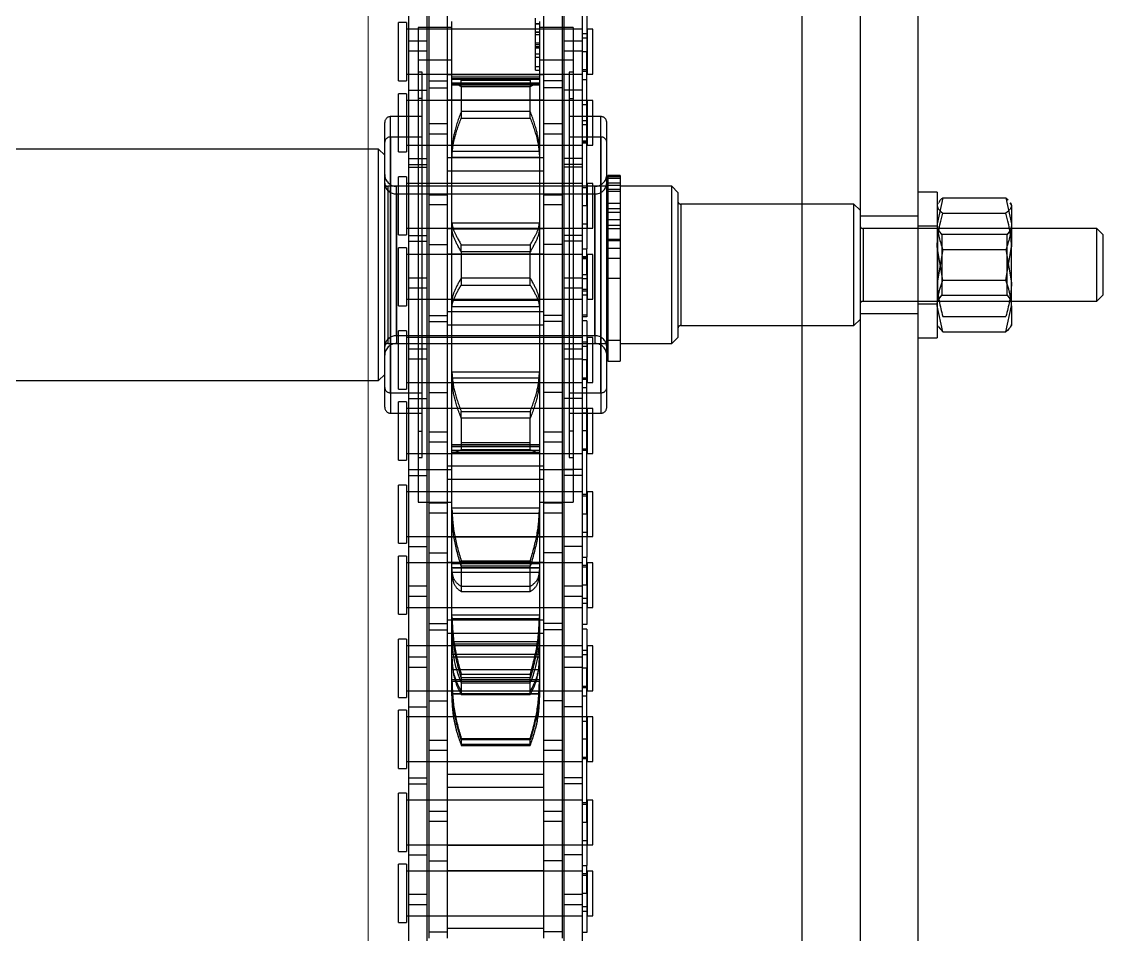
# Model space of a CAD drawing. Header units: metres. Extents: x 0 to 63075, y 0 to 44550.
# Drawn here: x 14173.1 to 14263.8, y 28544.3 to 28619.5 of the extents above; entities that cross this region are included whole.
import ezdxf

# ---------------------------------------------------------------- set-up
doc = ezdxf.new("R2010")
doc.units = ezdxf.units.M
doc.header["$LTSCALE"] = 75
for name, pattern in [('CENTER2', [28.575, 19.05, -3.175, 3.175, -3.175]), ('CENTERX2', [101.6, 63.5, -12.7, 12.7, -12.7]), ('HIDDEN2', [4.7625, 3.175, -1.5875])]:
    doc.linetypes.add(name, pattern=pattern)
for name, color, linetype in [('SC1', 7, 'CENTER2'), ('SDM', 7, 'Continuous'), ('SL1', 8, 'Continuous'), ('SL4', 4, 'Continuous'), ('ST1', 7, 'HIDDEN2')]:
    doc.layers.add(name, color=color, linetype=linetype)

# ---------------------------------------------------------------- blocks, each defined once
blk = doc.blocks.new('A$Ca548c4ee')
at = {"layer": 'SL1'}
for radius, start, end in [(1821.5, 111.633291, 68.366709), (1758, 110.233541, 69.766459), (1758, 110.234334, 69.765666), (1750, 110.330114, 69.669886)]:
    blk.add_arc((5942.121, 7584.469), radius, start, end, dxfattribs=at)
blk = doc.blocks.new('A$Ca53c419a')
at = {"layer": 'SL4'}
for p, q in [((3669.713, 215.76), (4459.475, 215.76)), ((4619.715, 206.235), (3669.713, 206.235)), ((4163.713, 206.235), (4163.713, 204.635)), ((4175.713, 204.635), (4175.713, 206.235)), ((4175.713, 204.635), (4163.713, 204.635)), ((4164.202, 204.188), (4166.325, 204.635)), ((4164.598, 204.543), (4164.202, 204.188)), ((4164.202, 204.188), (4164.202, 198.982)), ((4164.713, 204.635), (4164.588, 204.563)), ((4168.448, 204.188), (4171.203, 204.635)), ((4168.448, 204.188), (4168.448, 198.982)), ((4173.959, 204.188), (4173.959, 198.982)), ((4174.837, 204.563), (4174.713, 204.635)), ((4175.223, 204.188), (4175.223, 198.982)), ((4164.202, 198.982), (4166.325, 198.535)), ((4164.588, 198.607), (4164.713, 198.535)), ((4168.448, 198.982), (4171.203, 198.535)), ((4174.832, 198.666), (4174.591, 198.535)), ((4174.713, 198.535), (4174.837, 198.607)), ((4175.223, 198.982), (4175.064, 198.792)), ((4166.325, 198.535), (4164.717, 198.535)), ((4166.325, 198.535), (4171.203, 198.535)), ((4166.713, 198.535), (4166.713, 191.5)), ((4174.591, 198.535), (4171.203, 198.535)), ((4172.713, 191.5), (4172.713, 198.535)), ((4174.591, 198.535), (4174.713, 198.535)), ((4166.713, 191.5), (4167.213, 191)), ((4166.713, 191.5), (4172.3, 191.5)), ((4172.213, 191), (4172.713, 191.5)), ((4172.3, 191.5), (4172.713, 191.5)), ((4171.868, 191), (4167.213, 191)), ((4172.213, 191), (4171.868, 191))]:
    blk.add_line(p, q, dxfattribs=at)
for points, knots in [([(4166.325, 204.635), (4166.375, 204.635), (4167.092, 204.628), (4167.795, 204.4), (4168.448, 204.188)], [0, 0, 0, 0, 0.070201, 1, 1, 1, 1]), ([(4171.203, 204.635), (4171.269, 204.635), (4172.199, 204.628), (4173.111, 204.4), (4173.959, 204.188)], [0, 0, 0, 0, 0.070201, 1, 1, 1, 1]), ([(4174.591, 204.635), (4174.534, 204.628), (4174.32, 204.604), (4174.111, 204.364), (4173.959, 204.188)], [0, 0, 0, 0, 0.268634, 1, 1, 1, 1]), ([(4175.223, 204.188), (4175.17, 204.258), (4175.042, 204.428), (4174.909, 204.476), (4174.832, 204.504)], [0, 0, 0, 0, 0.413936, 1, 1, 1, 1]), ([(4164.834, 198.535), (4164.776, 198.542), (4164.562, 198.566), (4164.354, 198.806), (4164.202, 198.982)], [0, 0, 0, 0, 0.268634, 1, 1, 1, 1]), ([(4166.325, 198.535), (4166.375, 198.535), (4167.092, 198.542), (4167.795, 198.77), (4168.448, 198.982)], [0, 0, 0, 0, 0.070201, 1, 1, 1, 1]), ([(4171.203, 198.535), (4171.269, 198.535), (4172.199, 198.542), (4173.111, 198.77), (4173.959, 198.982)], [0, 0, 0, 0, 0.0702006, 1, 1, 1, 1]), ([(4174.591, 198.535), (4174.534, 198.542), (4174.32, 198.566), (4174.111, 198.806), (4173.959, 198.982)], [0, 0, 0, 0, 0.268634, 1, 1, 1, 1])]:
    blk.add_open_spline(points, degree=3, knots=knots, dxfattribs=at)
at = {"layer": 'ST1'}
for p, q in [((4160.188, 281.235), (4160.188, 250.645)), ((4179.238, 250.645), (4179.238, 281.235)), ((4160.188, 250.645), (4177.927, 250.645)), ((4160.188, 250.645), (4160.688, 250.145)), ((4177.927, 250.645), (4179.238, 250.645)), ((4178.738, 250.145), (4179.238, 250.645)), ((4180.247, 249.656), (4157.498, 249.656)), ((4157.498, 249.656), (4157.498, 247.056)), ((4157.986, 250.145), (4179.825, 250.145)), ((4159.178, 249.656), (4159.178, 247.056)), ((4159.178, 249.656), (4181.927, 249.656)), ((4163.238, 249.895), (4163.238, 231.855)), ((4176.18, 249.895), (4163.245, 249.895)), ((4176.188, 231.855), (4176.188, 249.895)), ((4179.825, 250.145), (4181.439, 250.145)), ((4180.247, 247.056), (4180.247, 249.656)), ((4181.928, 247.056), (4181.928, 249.656)), ((4115.528, 249), (4120.325, 249)), ((4115.528, 249), (4115.528, 248.342)), ((4120.325, 248.342), (4120.325, 249)), ((4121.376, 249), (4126.173, 249)), ((4121.376, 249), (4121.376, 248.342)), ((4126.173, 248.342), (4126.173, 249)), ((4128.228, 249), (4133.025, 249)), ((4128.228, 249), (4128.228, 248.342)), ((4133.025, 248.342), (4133.025, 249)), ((4134.076, 249), (4138.873, 249)), ((4134.076, 249), (4134.076, 248.342)), ((4138.873, 248.342), (4138.873, 249)), ((4140.928, 249), (4145.725, 249)), ((4140.928, 249), (4140.928, 248.342)), ((4145.725, 248.342), (4145.725, 249)), ((4146.776, 249), (4151.573, 249)), ((4146.776, 249), (4146.776, 248.342)), ((4151.573, 248.342), (4151.573, 249)), ((4153.628, 249), (4158.425, 249)), ((4153.628, 249), (4153.628, 248.342)), ((4158.425, 248.342), (4158.425, 249)), ((4159.476, 249), (4164.273, 249)), ((4159.476, 249), (4159.476, 248.342)), ((4163.238, 249.168), (4163.238, 232.832)), ((4175.561, 249.168), (4163.243, 249.168)), ((4163.864, 232.832), (4163.864, 249.168)), ((4163.864, 249.168), (4176.182, 249.168)), ((4164.273, 248.342), (4164.273, 249)), ((4166.328, 249), (4171.125, 249)), ((4166.328, 249), (4166.328, 248.342)), ((4171.125, 248.342), (4171.125, 249)), ((4172.176, 249), (4176.973, 249)), ((4172.176, 249), (4172.176, 248.342)), ((4175.561, 249.168), (4175.561, 232.832)), ((4176.188, 232.832), (4176.188, 249.168)), ((4176.973, 248.342), (4176.973, 249)), ((4179.013, 249), (4183.81, 249)), ((4179.013, 249), (4179.013, 248.342)), ((4183.81, 248.342), (4183.81, 249)), ((4184.876, 249), (4189.673, 249)), ((4184.876, 249), (4184.876, 248.342)), ((4189.673, 248.342), (4189.673, 249)), ((4107.9, 248.157), (4116.995, 248.157)), ((4120.325, 248.342), (4115.528, 248.342)), ((4116.082, 248.342), (4116.082, 233.843)), ((4116.082, 248.157), (4116.082, 246.637)), ((4116.995, 248.157), (4117.855, 248.157)), ((4116.995, 246.637), (4116.995, 248.157)), ((4117.855, 248.157), (4126.95, 248.157)), ((4117.855, 248.157), (4117.855, 246.637)), ((4119.772, 233.843), (4119.772, 248.342)), ((4119.772, 246.637), (4119.772, 248.157)), ((4121.102, 248.157), (4121.102, 246.637)), ((4126.173, 248.342), (4121.376, 248.342)), ((4121.93, 248.342), (4121.93, 233.843)), ((4121.93, 248.157), (4121.93, 246.637)), ((4125.62, 233.843), (4125.62, 248.342)), ((4125.62, 246.637), (4125.62, 248.157)), ((4126.95, 248.157), (4126.95, 246.637)), ((4126.95, 248.157), (4133.3, 248.157)), ((4127.452, 248.157), (4127.452, 246.637)), ((4133.025, 248.342), (4128.228, 248.342)), ((4128.782, 248.342), (4128.782, 233.843)), ((4128.782, 248.157), (4128.782, 246.637)), ((4132.472, 233.843), (4132.472, 248.342)), ((4132.472, 246.637), (4132.472, 248.157)), ((4133.3, 248.157), (4133.3, 246.637)), ((4133.3, 248.157), (4142.395, 248.157)), ((4138.873, 248.342), (4134.076, 248.342)), ((4134.63, 248.342), (4134.63, 233.843)), ((4134.63, 248.157), (4134.63, 246.637)), ((4136.547, 246.637), (4136.547, 248.157)), ((4137.407, 248.157), (4137.407, 246.637)), ((4138.32, 233.843), (4138.32, 248.342)), ((4138.32, 246.637), (4138.32, 248.157)), ((4145.725, 248.342), (4140.928, 248.342)), ((4141.482, 248.342), (4141.482, 233.843)), ((4141.482, 248.157), (4141.482, 246.637)), ((4142.395, 248.157), (4143.255, 248.157)), ((4142.395, 246.637), (4142.395, 248.157)), ((4143.255, 248.157), (4152.35, 248.157)), ((4143.255, 248.157), (4143.255, 246.637)), ((4145.172, 233.843), (4145.172, 248.342)), ((4145.172, 246.637), (4145.172, 248.157)), ((4146.502, 248.157), (4146.502, 246.637)), ((4151.573, 248.342), (4146.776, 248.342)), ((4147.33, 248.342), (4147.33, 233.843)), ((4147.33, 248.157), (4147.33, 246.637)), ((4151.02, 233.843), (4151.02, 248.342)), ((4151.02, 246.637), (4151.02, 248.157)), ((4152.35, 248.157), (4152.35, 246.637)), ((4152.35, 248.157), (4158.7, 248.157)), ((4152.852, 248.157), (4152.852, 246.637)), ((4158.425, 248.342), (4153.628, 248.342)), ((4154.182, 248.342), (4154.182, 233.843)), ((4154.182, 248.157), (4154.182, 246.637)), ((4157.872, 233.843), (4157.872, 248.342)), ((4157.872, 246.637), (4157.872, 248.157)), ((4158.7, 248.157), (4158.7, 246.637)), ((4158.7, 248.157), (4167.795, 248.157)), ((4164.273, 248.342), (4159.476, 248.342)), ((4160.03, 248.342), (4160.03, 233.843)), ((4160.03, 248.157), (4160.03, 246.637)), ((4161.947, 246.637), (4161.947, 248.157)), ((4162.807, 248.157), (4162.807, 246.637)), ((4163.72, 233.843), (4163.72, 248.342)), ((4163.72, 246.637), (4163.72, 248.157)), ((4166.331, 248.342), (4166.328, 248.342)), ((4171.125, 248.342), (4166.331, 248.342)), ((4166.882, 248.342), (4166.882, 233.843)), ((4166.882, 248.157), (4166.882, 246.637)), ((4167.795, 248.157), (4168.655, 248.157)), ((4167.795, 246.637), (4167.795, 248.157)), ((4168.655, 248.157), (4177.75, 248.157)), ((4168.655, 248.157), (4168.655, 246.637)), ((4170.572, 233.843), (4170.572, 248.342)), ((4170.572, 246.637), (4170.572, 248.157)), ((4171.653, 248.157), (4171.653, 246.637)), ((4172.143, 248.157), (4172.143, 246.637)), ((4176.973, 248.342), (4172.176, 248.342)), ((4172.73, 248.342), (4172.73, 233.843)), ((4172.73, 248.157), (4172.73, 246.637)), ((4176.42, 233.843), (4176.42, 248.342)), ((4176.42, 246.637), (4176.42, 248.157)), ((4177.75, 248.157), (4177.75, 246.637)), ((4177.75, 248.157), (4184.1, 248.157)), ((4177.995, 248.157), (4177.995, 246.637)), ((4178.485, 248.157), (4178.485, 246.637)), ((4179.016, 248.342), (4179.013, 248.342)), ((4183.81, 248.342), (4179.016, 248.342)), ((4179.566, 248.342), (4179.566, 233.843)), ((4179.566, 248.157), (4179.566, 246.637)), ((4183.256, 233.843), (4183.256, 248.342)), ((4183.256, 246.637), (4183.256, 248.157)), ((4184.1, 248.157), (4184.1, 246.637)), ((4184.1, 248.157), (4193.195, 248.157)), ((4189.673, 248.342), (4184.876, 248.342)), ((4185.43, 248.342), (4185.43, 233.843)), ((4185.43, 248.157), (4185.43, 246.637)), ((4187.331, 246.637), (4187.331, 248.157)), ((4188.17, 248.157), (4188.17, 246.637)), ((4189.12, 233.843), (4189.12, 248.342)), ((4189.12, 246.637), (4189.12, 248.157)), ((4107.9, 246.637), (4116.995, 246.637)), ((4116.995, 246.637), (4117.855, 246.637)), ((4117.855, 246.637), (4126.95, 246.637)), ((4126.95, 246.637), (4133.3, 246.637)), ((4133.3, 246.637), (4142.395, 246.637)), ((4142.395, 246.637), (4143.255, 246.637)), ((4143.255, 246.637), (4152.35, 246.637)), ((4186.567, 247.375), (4150.169, 247.375)), ((4150.169, 247.375), (4150.169, 244.605)), ((4152.35, 246.637), (4158.7, 246.637)), ((4152.858, 247.375), (4152.858, 244.605)), ((4153.833, 247.375), (4153.833, 247.056)), ((4153.833, 247.056), (4183.407, 247.056)), ((4156.018, 247.375), (4156.018, 247.056)), ((4158.7, 246.637), (4167.795, 246.637)), ((4167.795, 246.637), (4168.655, 246.637)), ((4168.655, 246.637), (4177.75, 246.637)), ((4177.75, 246.637), (4184.1, 246.637)), ((4183.407, 247.056), (4183.407, 247.375)), ((4183.407, 247.056), (4185.592, 247.056)), ((4184.1, 246.637), (4193.195, 246.637)), ((4185.592, 247.056), (4185.592, 247.375)), ((4186.567, 244.605), (4186.567, 247.375)), ((4189.257, 247.375), (4186.567, 247.375)), ((4189.257, 244.605), (4189.257, 247.375)), ((4114.25, 246.485), (4120.6, 246.485)), ((4114.752, 246.485), (4114.752, 244.965)), ((4116.082, 246.485), (4116.082, 244.965)), ((4119.772, 244.965), (4119.772, 246.485)), ((4120.6, 246.485), (4120.6, 244.965)), ((4120.6, 246.485), (4129.695, 246.485)), ((4121.93, 246.485), (4121.93, 244.965)), ((4123.847, 244.965), (4123.847, 246.485)), ((4124.707, 246.485), (4124.707, 244.965)), ((4125.62, 244.965), (4125.62, 246.485)), ((4128.782, 246.485), (4128.782, 244.965)), ((4129.695, 246.485), (4130.555, 246.485)), ((4129.695, 244.965), (4129.695, 246.485)), ((4130.555, 246.485), (4139.65, 246.485)), ((4130.555, 246.485), (4130.555, 244.965)), ((4132.472, 244.965), (4132.472, 246.485)), ((4133.802, 246.485), (4133.802, 244.965)), ((4134.63, 246.485), (4134.63, 244.965)), ((4138.32, 244.965), (4138.32, 246.485)), ((4139.65, 246.485), (4139.65, 244.965)), ((4139.65, 246.485), (4146, 246.485)), ((4140.152, 246.485), (4140.152, 244.965)), ((4141.482, 246.485), (4141.482, 244.965)), ((4145.172, 244.965), (4145.172, 246.485)), ((4146, 246.485), (4146, 244.965)), ((4146, 246.485), (4155.095, 246.485)), ((4147.33, 246.485), (4147.33, 244.965)), ((4149.247, 244.965), (4149.247, 246.485)), ((4150.107, 246.485), (4150.107, 244.965)), ((4151.02, 244.965), (4151.02, 246.485)), ((4154.182, 246.485), (4154.182, 244.965)), ((4155.095, 246.485), (4155.955, 246.485)), ((4155.095, 244.965), (4155.095, 246.485)), ((4155.955, 246.485), (4165.05, 246.485)), ((4155.955, 246.485), (4155.955, 244.965)), ((4157.872, 244.965), (4157.872, 246.485)), ((4159.202, 246.485), (4159.202, 244.965)), ((4160.03, 246.485), (4160.03, 244.965)), ((4163.72, 244.965), (4163.72, 246.485)), ((4165.05, 246.485), (4165.05, 244.965)), ((4165.05, 246.485), (4171.4, 246.485)), ((4165.552, 246.485), (4165.552, 244.965)), ((4166.882, 246.485), (4166.882, 244.965)), ((4170.572, 244.965), (4170.572, 246.485)), ((4171.4, 246.485), (4171.4, 244.965)), ((4171.4, 246.485), (4180.495, 246.485)), ((4172.73, 246.485), (4172.73, 244.965)), ((4174.647, 244.965), (4174.647, 246.485)), ((4175.491, 246.485), (4175.491, 244.965)), ((4176.42, 244.965), (4176.42, 246.485)), ((4179.566, 246.485), (4179.566, 244.965)), ((4180.495, 246.485), (4181.355, 246.485)), ((4180.495, 244.965), (4180.495, 246.485)), ((4181.355, 246.485), (4190.45, 246.485)), ((4181.355, 246.485), (4181.355, 244.965)), ((4183.256, 244.965), (4183.256, 246.485)), ((4184.289, 246.485), (4184.289, 244.965)), ((4184.873, 246.485), (4184.873, 244.965)), ((4185.43, 246.485), (4185.43, 244.965)), ((4189.12, 244.965), (4189.12, 246.485)), ((4114.25, 244.965), (4120.6, 244.965)), ((4115.035, 237.035), (4115.035, 244.965)), ((4116.082, 244.965), (4116.082, 237.035)), ((4119.772, 237.035), (4119.772, 244.965)), ((4119.815, 244.965), (4119.815, 237.035)), ((4120.6, 244.965), (4129.695, 244.965)), ((4121.887, 237.035), (4121.887, 244.965)), ((4121.93, 244.965), (4121.93, 237.035)), ((4125.62, 237.035), (4125.62, 244.965)), ((4126.667, 244.965), (4126.667, 237.035)), ((4127.735, 237.035), (4127.735, 244.965)), ((4128.782, 244.965), (4128.782, 237.035)), ((4129.695, 244.965), (4130.555, 244.965)), ((4130.555, 244.965), (4139.65, 244.965)), ((4132.472, 237.035), (4132.472, 244.965)), ((4132.515, 244.965), (4132.515, 237.035)), ((4134.587, 237.035), (4134.587, 244.965)), ((4134.63, 244.965), (4134.63, 237.035)), ((4138.32, 237.035), (4138.32, 244.965)), ((4139.367, 244.965), (4139.367, 237.035)), ((4139.65, 244.965), (4146, 244.965)), ((4140.435, 237.035), (4140.435, 244.965)), ((4141.482, 244.965), (4141.482, 237.035)), ((4145.172, 237.035), (4145.172, 244.965)), ((4145.215, 244.965), (4145.215, 237.035)), ((4146, 244.965), (4155.095, 244.965)), ((4147.287, 237.035), (4147.287, 244.965)), ((4147.33, 244.965), (4147.33, 237.035)), ((4151.02, 237.035), (4151.02, 244.965)), ((4152.067, 244.965), (4152.067, 237.035)), ((4153.135, 237.035), (4153.135, 244.965)), ((4154.182, 244.965), (4154.182, 237.035)), ((4155.095, 244.965), (4155.955, 244.965)), ((4155.955, 244.965), (4165.05, 244.965)), ((4157.872, 237.035), (4157.872, 244.965)), ((4157.915, 244.965), (4157.915, 237.035)), ((4159.987, 237.035), (4159.987, 244.965)), ((4160.03, 244.965), (4160.03, 237.035)), ((4163.72, 237.035), (4163.72, 244.965)), ((4164.767, 244.965), (4164.767, 237.035)), ((4165.05, 244.965), (4171.4, 244.965)), ((4165.835, 237.035), (4165.835, 244.965)), ((4166.882, 244.965), (4166.882, 237.035)), ((4170.572, 237.035), (4170.572, 244.965)), ((4170.615, 244.965), (4170.615, 237.035)), ((4171.4, 244.965), (4180.495, 244.965)), ((4172.687, 237.035), (4172.687, 244.965)), ((4172.73, 244.965), (4172.73, 237.035)), ((4176.42, 237.035), (4176.42, 244.965)), ((4177.451, 244.965), (4177.451, 237.035)), ((4178.535, 237.035), (4178.535, 244.965)), ((4179.566, 244.965), (4179.566, 237.035)), ((4180.495, 244.965), (4181.355, 244.965)), ((4181.355, 244.965), (4190.45, 244.965)), ((4183.256, 237.035), (4183.256, 244.965)), ((4183.315, 244.965), (4183.315, 237.035)), ((4185.371, 237.035), (4185.371, 244.965)), ((4185.43, 244.965), (4185.43, 237.035)), ((4189.12, 237.035), (4189.12, 244.965)), ((4134.214, 244.605), (4135.268, 244.605)), ((4134.334, 237.395), (4134.334, 244.605)), ((4134.377, 237.395), (4134.377, 244.605)), ((4135.268, 244.605), (4135.397, 244.605)), ((4135.397, 237.395), (4135.397, 244.605)), ((4135.397, 244.605), (4137.307, 244.605)), ((4135.532, 237.395), (4135.532, 244.605)), ((4136.355, 237.395), (4136.355, 244.605)), ((4137.307, 244.605), (4140.433, 244.605)), ((4137.403, 237.395), (4137.403, 244.605)), ((4137.619, 237.395), (4137.619, 244.605)), ((4138.471, 237.395), (4138.471, 244.605)), ((4138.652, 237.395), (4138.652, 244.605)), ((4140.433, 244.605), (4140.557, 244.605)), ((4140.557, 237.395), (4140.557, 244.605)), ((4140.557, 244.605), (4144.309, 244.605)), ((4140.852, 237.395), (4140.852, 244.605)), ((4144.309, 244.605), (4149.129, 244.605)), ((4144.369, 237.395), (4144.369, 244.605)), ((4144.732, 237.395), (4144.732, 244.605)), ((4144.746, 237.395), (4144.746, 244.605)), ((4145.087, 237.395), (4145.087, 244.605)), ((4149.129, 244.605), (4149.232, 244.605)), ((4149.232, 237.395), (4149.232, 244.605)), ((4149.232, 244.605), (4154.375, 244.605)), ((4149.654, 237.395), (4149.654, 244.605)), ((4154.246, 244.608), (4154.246, 237.393)), ((4154.375, 244.605), (4160.307, 244.605)), ((4154.392, 237.395), (4154.392, 244.605)), ((4154.423, 237.395), (4154.423, 244.605)), ((4154.74, 244.608), (4154.74, 237.393)), ((4154.857, 237.395), (4154.857, 244.605)), ((4154.882, 237.395), (4154.882, 244.605)), ((4160.307, 244.605), (4160.378, 244.605)), ((4160.378, 237.395), (4160.378, 244.605)), ((4160.378, 244.605), (4166.263, 244.605)), ((4160.875, 237.395), (4160.875, 244.605)), ((4166.263, 237.395), (4166.263, 244.605)), ((4166.263, 244.605), (4166.291, 244.605)), ((4166.291, 244.605), (4172.621, 244.605)), ((4166.775, 237.395), (4166.775, 244.605)), ((4172.621, 244.605), (4172.65, 244.605)), ((4172.65, 237.395), (4172.65, 244.605)), ((4172.65, 244.605), (4178.55, 244.605)), ((4173.162, 237.395), (4173.162, 244.605)), ((4178.55, 237.395), (4178.55, 244.605)), ((4178.55, 244.605), (4178.619, 244.605)), ((4178.619, 244.605), (4184.583, 244.605)), ((4179.047, 237.395), (4179.047, 244.605)), ((4184.543, 244.605), (4184.543, 237.395)), ((4184.568, 237.395), (4184.568, 244.605)), ((4184.583, 244.605), (4189.771, 244.605)), ((4184.685, 237.393), (4184.685, 244.608)), ((4185.002, 244.605), (4185.002, 237.395)), ((4185.033, 237.395), (4185.033, 244.605)), ((4185.179, 237.393), (4185.179, 244.608)), ((4130.582, 243.843), (4130.125, 243.843)), ((4130.125, 243.843), (4130.125, 238.157)), ((4130.206, 238.157), (4130.206, 243.843)), ((4130.582, 238.157), (4130.582, 243.843)), ((4130.582, 243.843), (4130.702, 243.843)), ((4130.702, 243.843), (4130.702, 238.157)), ((4135.677, 243.843), (4134.323, 243.843)), ((4134.323, 243.843), (4134.323, 238.157)), ((4134.595, 238.157), (4134.595, 243.843)), ((4135.269, 243.843), (4135.269, 238.157)), ((4135.677, 238.157), (4135.677, 243.843)), ((4135.677, 243.843), (4135.984, 243.843)), ((4135.984, 243.843), (4135.984, 238.157)), ((4144.878, 243.843), (4142.79, 243.843)), ((4142.79, 243.843), (4142.79, 238.157)), ((4143.22, 238.157), (4143.22, 243.843)), ((4144.878, 238.157), (4144.878, 243.843)), ((4144.878, 243.843), (4145.334, 243.843)), ((4145.334, 243.843), (4145.334, 238.157)), ((4157.074, 243.843), (4154.504, 243.843)), ((4154.504, 243.843), (4154.504, 238.157)), ((4155.04, 238.157), (4155.04, 243.843)), ((4157.074, 238.157), (4157.074, 243.843)), ((4157.074, 243.843), (4157.624, 243.843)), ((4157.624, 243.843), (4157.624, 238.157)), ((4170.795, 243.843), (4168.052, 243.843)), ((4168.052, 243.843), (4168.052, 238.157)), ((4168.63, 238.157), (4168.63, 243.843)), ((4170.795, 238.157), (4170.795, 243.843)), ((4170.795, 243.843), (4171.373, 243.843)), ((4171.373, 243.843), (4171.373, 238.157)), ((4184.385, 243.843), (4181.801, 243.843)), ((4181.801, 243.843), (4181.801, 238.157)), ((4182.351, 238.157), (4182.351, 243.843)), ((4184.385, 238.157), (4184.385, 243.843)), ((4184.385, 243.843), (4184.921, 243.843)), ((4184.921, 243.843), (4184.921, 238.157)), ((4130.125, 238.157), (4130.582, 238.157)), ((4130.702, 238.157), (4130.582, 238.157)), ((4134.323, 238.157), (4135.677, 238.157)), ((4135.984, 238.157), (4135.677, 238.157)), ((4142.79, 238.157), (4144.878, 238.157)), ((4145.334, 238.157), (4144.878, 238.157)), ((4154.504, 238.157), (4157.074, 238.157)), ((4157.624, 238.157), (4157.074, 238.157)), ((4168.052, 238.157), (4170.795, 238.157)), ((4171.373, 238.157), (4170.795, 238.157)), ((4181.801, 238.157), (4184.385, 238.157)), ((4184.921, 238.157), (4184.385, 238.157)), ((4185.766, 237.73), (4186.839, 237.73)), ((4185.766, 237.73), (4185.766, 237.395)), ((4186.067, 237.73), (4186.067, 237.395)), ((4186.839, 237.73), (4187.112, 237.73)), ((4186.839, 237.73), (4186.839, 237.395)), ((4187.112, 237.73), (4189.16, 237.73)), ((4187.112, 237.73), (4187.112, 237.395)), ((4187.585, 237.73), (4187.585, 237.395)), ((4187.714, 237.73), (4187.714, 237.395)), ((4187.856, 237.73), (4187.856, 237.395)), ((4188.015, 237.73), (4188.015, 237.395)), ((4188.686, 237.73), (4188.686, 237.395)), ((4188.888, 237.73), (4188.888, 237.395)), ((4188.919, 237.73), (4188.919, 237.395)), ((4189.16, 237.73), (4189.16, 237.395)), ((4189.16, 237.73), (4190.052, 237.73)), ((4189.583, 237.73), (4189.583, 237.395)), ((4189.608, 237.73), (4189.608, 237.395)), ((4114.25, 237.035), (4120.6, 237.035)), ((4114.752, 235.515), (4114.752, 237.035)), ((4116.082, 237.035), (4116.082, 235.515)), ((4119.772, 235.515), (4119.772, 237.035)), ((4120.6, 235.515), (4120.6, 237.035)), ((4120.6, 237.035), (4129.695, 237.035)), ((4121.93, 237.035), (4121.93, 235.515)), ((4123.847, 235.515), (4123.847, 237.035)), ((4124.707, 237.035), (4124.707, 235.515)), ((4125.62, 235.515), (4125.62, 237.035)), ((4128.782, 237.035), (4128.782, 235.515)), ((4129.695, 237.035), (4130.555, 237.035)), ((4129.695, 235.515), (4129.695, 237.035)), ((4130.555, 237.035), (4139.65, 237.035)), ((4130.555, 237.035), (4130.555, 235.515)), ((4132.472, 235.515), (4132.472, 237.035)), ((4133.802, 235.515), (4133.802, 237.035)), ((4135.268, 237.395), (4134.214, 237.395)), ((4134.63, 237.035), (4134.63, 235.515)), ((4135.397, 237.395), (4135.268, 237.395)), ((4137.307, 237.395), (4135.397, 237.395)), ((4140.433, 237.395), (4137.307, 237.395)), ((4138.32, 235.515), (4138.32, 237.035)), ((4139.65, 235.515), (4139.65, 237.035)), ((4139.65, 237.035), (4146, 237.035)), ((4140.152, 235.515), (4140.152, 237.035)), ((4140.557, 237.395), (4140.433, 237.395)), ((4144.309, 237.395), (4140.557, 237.395)), ((4141.482, 237.035), (4141.482, 235.515)), ((4149.129, 237.395), (4144.309, 237.395)), ((4145.172, 235.515), (4145.172, 237.035)), ((4146, 235.515), (4146, 237.035)), ((4146, 237.035), (4155.095, 237.035)), ((4147.33, 237.035), (4147.33, 235.515)), ((4149.232, 237.395), (4149.129, 237.395)), ((4154.375, 237.395), (4149.232, 237.395)), ((4149.247, 235.515), (4149.247, 237.035)), ((4150.107, 237.035), (4150.107, 235.515)), ((4150.169, 237.395), (4150.169, 234.625)), ((4151.02, 235.515), (4151.02, 237.035)), ((4152.858, 237.395), (4152.858, 234.625)), ((4154.182, 237.035), (4154.182, 235.515)), ((4160.307, 237.395), (4154.375, 237.395)), ((4155.095, 237.035), (4155.955, 237.035)), ((4155.095, 235.515), (4155.095, 237.035)), ((4155.955, 237.035), (4165.05, 237.035)), ((4155.955, 237.035), (4155.955, 235.515)), ((4157.872, 235.515), (4157.872, 237.035)), ((4159.202, 235.515), (4159.202, 237.035)), ((4160.03, 237.035), (4160.03, 235.515)), ((4160.378, 237.395), (4160.307, 237.395)), ((4166.263, 237.395), (4160.378, 237.395)), ((4163.72, 235.515), (4163.72, 237.035)), ((4165.05, 235.515), (4165.05, 237.035)), ((4165.05, 237.035), (4171.4, 237.035)), ((4165.552, 235.515), (4165.552, 237.035)), ((4166.291, 237.395), (4166.263, 237.395)), ((4172.621, 237.395), (4166.291, 237.395)), ((4166.882, 237.035), (4166.882, 235.515)), ((4170.572, 235.515), (4170.572, 237.035)), ((4171.4, 235.515), (4171.4, 237.035)), ((4171.4, 237.035), (4180.495, 237.035)), ((4172.65, 237.395), (4172.621, 237.395)), ((4178.55, 237.395), (4172.65, 237.395)), ((4172.73, 237.035), (4172.73, 235.515)), ((4174.647, 235.515), (4174.647, 237.035)), ((4175.491, 237.035), (4175.491, 235.515)), ((4176.42, 235.515), (4176.42, 237.035)), ((4178.619, 237.395), (4178.55, 237.395)), ((4184.583, 237.395), (4178.619, 237.395)), ((4179.566, 237.035), (4179.566, 235.515)), ((4180.495, 237.035), (4181.355, 237.035)), ((4180.495, 235.515), (4180.495, 237.035)), ((4181.355, 237.035), (4190.45, 237.035)), ((4181.355, 237.035), (4181.355, 235.515)), ((4183.256, 235.515), (4183.256, 237.035)), ((4184.289, 235.515), (4184.289, 237.035)), ((4189.771, 237.395), (4184.583, 237.395)), ((4184.873, 235.515), (4184.873, 237.035)), ((4185.43, 237.035), (4185.43, 235.515)), ((4186.567, 234.625), (4186.567, 237.395)), ((4189.12, 235.515), (4189.12, 237.035)), ((4189.257, 234.625), (4189.257, 237.395)), ((4107.9, 235.363), (4116.995, 235.363)), ((4114.25, 235.515), (4120.6, 235.515)), ((4116.082, 235.363), (4116.082, 233.843)), ((4116.995, 235.363), (4117.855, 235.363)), ((4116.995, 233.843), (4116.995, 235.363)), ((4117.855, 235.363), (4126.95, 235.363)), ((4117.855, 235.363), (4117.855, 233.843)), ((4119.772, 233.843), (4119.772, 235.363)), ((4120.6, 235.515), (4129.695, 235.515)), ((4121.102, 233.843), (4121.102, 235.363)), ((4121.93, 235.363), (4121.93, 233.511)), ((4125.62, 233.843), (4125.62, 235.363)), ((4126.95, 233.843), (4126.95, 235.363)), ((4126.95, 235.363), (4133.3, 235.363)), ((4127.452, 233.843), (4127.452, 235.363)), ((4128.782, 235.363), (4128.782, 233.843)), ((4129.695, 235.515), (4130.555, 235.515)), ((4130.555, 235.515), (4139.65, 235.515)), ((4132.472, 233.511), (4132.472, 235.363)), ((4133.3, 233.843), (4133.3, 235.363)), ((4133.3, 235.363), (4142.395, 235.363)), ((4134.63, 235.363), (4134.63, 233.843)), ((4136.547, 233.843), (4136.547, 235.363)), ((4137.407, 235.363), (4137.407, 233.843)), ((4138.32, 233.843), (4138.32, 235.363)), ((4139.65, 235.515), (4146, 235.515)), ((4141.482, 235.363), (4141.482, 233.843)), ((4142.395, 235.363), (4143.255, 235.363)), ((4142.395, 233.843), (4142.395, 235.363)), ((4143.255, 235.363), (4152.35, 235.363)), ((4143.255, 235.363), (4143.255, 233.843)), ((4145.172, 233.843), (4145.172, 235.363)), ((4146, 235.515), (4155.095, 235.515)), ((4146.502, 233.843), (4146.502, 235.363)), ((4147.33, 235.363), (4147.33, 233.511)), ((4151.02, 233.843), (4151.02, 235.363)), ((4152.35, 233.843), (4152.35, 235.363)), ((4152.35, 235.363), (4158.7, 235.363)), ((4152.852, 233.843), (4152.852, 235.363)), ((4183.407, 234.944), (4153.833, 234.944)), ((4153.833, 234.944), (4153.833, 234.625)), ((4154.182, 235.363), (4154.182, 233.843)), ((4155.095, 235.515), (4155.955, 235.515)), ((4155.955, 235.515), (4165.05, 235.515)), ((4156.018, 234.625), (4156.018, 234.944)), ((4157.498, 234.944), (4157.498, 232.344)), ((4157.872, 233.511), (4157.872, 235.363)), ((4158.7, 233.843), (4158.7, 235.363)), ((4158.7, 235.363), (4167.795, 235.363)), ((4159.178, 234.944), (4159.178, 232.344)), ((4160.03, 235.363), (4160.03, 233.843)), ((4161.947, 233.843), (4161.947, 235.363)), ((4162.807, 235.363), (4162.807, 233.843)), ((4163.72, 233.843), (4163.72, 235.363)), ((4165.05, 235.515), (4171.4, 235.515)), ((4166.882, 235.363), (4166.882, 233.843)), ((4167.795, 235.363), (4168.655, 235.363)), ((4167.795, 233.843), (4167.795, 235.363)), ((4168.655, 235.363), (4177.75, 235.363)), ((4168.655, 235.363), (4168.655, 233.843)), ((4170.572, 233.843), (4170.572, 235.363)), ((4171.4, 235.515), (4180.495, 235.515)), ((4171.653, 233.843), (4171.653, 235.363)), ((4172.143, 233.843), (4172.143, 235.363)), ((4172.73, 235.363), (4172.73, 233.511)), ((4176.42, 233.843), (4176.42, 235.363)), ((4177.75, 233.843), (4177.75, 235.363)), ((4177.75, 235.363), (4184.1, 235.363)), ((4177.995, 233.843), (4177.995, 235.363)), ((4178.485, 233.843), (4178.485, 235.363)), ((4179.566, 235.363), (4179.566, 233.843)), ((4180.247, 232.344), (4180.247, 234.944)), ((4180.495, 235.515), (4181.355, 235.515)), ((4181.355, 235.515), (4190.45, 235.515)), ((4181.928, 232.344), (4181.928, 234.944)), ((4183.256, 233.511), (4183.256, 235.363)), ((4183.407, 234.944), (4183.407, 234.625)), ((4185.592, 234.944), (4183.407, 234.944)), ((4184.1, 233.843), (4184.1, 235.363)), ((4184.1, 235.363), (4193.195, 235.363)), ((4185.43, 235.363), (4185.43, 233.843)), ((4185.592, 234.625), (4185.592, 234.944)), ((4187.331, 233.843), (4187.331, 235.363)), ((4188.17, 235.363), (4188.17, 233.843)), ((4189.12, 233.843), (4189.12, 235.363)), ((4186.567, 234.625), (4150.169, 234.625)), ((4189.257, 234.625), (4186.567, 234.625)), ((4107.9, 233.843), (4116.995, 233.843)), ((4114.696, 233.511), (4114.696, 233.843)), ((4117.927, 233.511), (4114.696, 233.511)), ((4119.772, 233.474), (4116.082, 233.474)), ((4116.082, 233.474), (4116.082, 233)), ((4116.451, 233.843), (4116.451, 233.474)), ((4116.82, 233.511), (4116.82, 233.843)), ((4116.995, 233.843), (4117.855, 233.843)), ((4117.855, 233.843), (4126.95, 233.843)), ((4117.927, 233.511), (4117.927, 233.843)), ((4117.927, 233.511), (4120.223, 233.511)), ((4119.403, 233.474), (4119.403, 233.843)), ((4119.546, 233.511), (4119.546, 233.843)), ((4119.772, 233), (4119.772, 233.474)), ((4120.223, 233.843), (4120.223, 233.511)), ((4123.775, 233.511), (4120.223, 233.511)), ((4125.62, 233.474), (4121.93, 233.474)), ((4121.93, 233.474), (4121.93, 233)), ((4122.299, 233.843), (4122.299, 233.474)), ((4123.775, 233.511), (4123.775, 233.843)), ((4123.775, 233.511), (4136.475, 233.511)), ((4125.251, 233.474), (4125.251, 233.843)), ((4125.394, 233.511), (4125.394, 233.843)), ((4125.62, 233), (4125.62, 233.474)), ((4126.95, 233.843), (4133.3, 233.843)), ((4132.472, 233.474), (4128.782, 233.474)), ((4128.782, 233.474), (4128.782, 233)), ((4129.008, 233.511), (4129.008, 233.843)), ((4129.151, 233.843), (4129.151, 233.474)), ((4130.627, 233.511), (4130.627, 233.843)), ((4132.103, 233.474), (4132.103, 233.843)), ((4132.472, 233), (4132.472, 233.474)), ((4133.3, 233.843), (4142.395, 233.843)), ((4134.179, 233.511), (4134.179, 233.843)), ((4138.32, 233.474), (4134.63, 233.474)), ((4134.63, 233.474), (4134.63, 233)), ((4134.856, 233.511), (4134.856, 233.843)), ((4134.999, 233.843), (4134.999, 233.474)), ((4136.475, 233.511), (4136.475, 233.843)), ((4139.706, 233.511), (4136.475, 233.511)), ((4137.582, 233.511), (4137.582, 233.843)), ((4137.951, 233.474), (4137.951, 233.843)), ((4138.32, 233), (4138.32, 233.474)), ((4139.706, 233.511), (4139.706, 233.843)), ((4140.096, 233.511), (4140.096, 233.843)), ((4143.327, 233.511), (4140.096, 233.511)), ((4145.172, 233.474), (4141.482, 233.474)), ((4141.482, 233.474), (4141.482, 233)), ((4141.851, 233.843), (4141.851, 233.474)), ((4142.22, 233.511), (4142.22, 233.843)), ((4142.395, 233.843), (4143.255, 233.843)), ((4143.255, 233.843), (4152.35, 233.843)), ((4143.327, 233.511), (4143.327, 233.843)), ((4143.327, 233.511), (4145.623, 233.511)), ((4144.803, 233.474), (4144.803, 233.843)), ((4144.946, 233.511), (4144.946, 233.843)), ((4145.172, 233), (4145.172, 233.474)), ((4145.623, 233.843), (4145.623, 233.511)), ((4149.175, 233.511), (4145.623, 233.511)), ((4151.02, 233.474), (4147.33, 233.474)), ((4147.33, 233.474), (4147.33, 233)), ((4147.699, 233.843), (4147.699, 233.474)), ((4149.175, 233.511), (4149.175, 233.843)), ((4149.175, 233.511), (4161.875, 233.511)), ((4150.651, 233.474), (4150.651, 233.843)), ((4150.794, 233.511), (4150.794, 233.843)), ((4151.02, 233), (4151.02, 233.474)), ((4152.35, 233.843), (4158.7, 233.843)), ((4157.872, 233.474), (4154.182, 233.474)), ((4154.182, 233.474), (4154.182, 233)), ((4154.408, 233.511), (4154.408, 233.843)), ((4154.551, 233.843), (4154.551, 233.474)), ((4156.027, 233.511), (4156.027, 233.843)), ((4157.503, 233.474), (4157.503, 233.843)), ((4157.872, 233), (4157.872, 233.474)), ((4158.7, 233.843), (4167.795, 233.843)), ((4159.579, 233.511), (4159.579, 233.843)), ((4163.72, 233.474), (4160.03, 233.474)), ((4160.03, 233.474), (4160.03, 233)), ((4160.256, 233.511), (4160.256, 233.843)), ((4160.399, 233.843), (4160.399, 233.474)), ((4161.875, 233.511), (4161.875, 233.843)), ((4165.106, 233.511), (4161.875, 233.511)), ((4162.982, 233.511), (4162.982, 233.843)), ((4163.351, 233.474), (4163.351, 233.843)), ((4163.72, 233), (4163.72, 233.474)), ((4165.106, 233.511), (4165.106, 233.843)), ((4165.427, 233.511), (4165.427, 233.843)), ((4165.572, 233.511), (4165.427, 233.511)), ((4165.572, 233.511), (4165.572, 233.843)), ((4168.901, 233.511), (4165.572, 233.511)), ((4170.572, 233.474), (4166.882, 233.474)), ((4166.882, 233.474), (4166.882, 233)), ((4167.251, 233.843), (4167.251, 233.474)), ((4167.549, 233.511), (4167.549, 233.843)), ((4167.693, 233.511), (4167.693, 233.843)), ((4167.795, 233.843), (4168.655, 233.843)), ((4168.553, 233.511), (4168.553, 233.843)), ((4168.655, 233.843), (4177.75, 233.843)), ((4168.901, 233.511), (4168.901, 233.843)), ((4168.901, 233.511), (4171.023, 233.511)), ((4170.203, 233.474), (4170.203, 233.843)), ((4170.3, 233.511), (4170.3, 233.843)), ((4170.387, 233.511), (4170.387, 233.843)), ((4170.572, 233), (4170.572, 233.474)), ((4171.023, 233.843), (4171.023, 233.511)), ((4174.575, 233.511), (4171.023, 233.511)), ((4176.42, 233.474), (4172.73, 233.474)), ((4172.73, 233.474), (4172.73, 233)), ((4173.099, 233.843), (4173.099, 233.474)), ((4174.575, 233.511), (4174.575, 233.843)), ((4174.575, 233.511), (4187.275, 233.511)), ((4176.051, 233.474), (4176.051, 233.843)), ((4176.194, 233.511), (4176.194, 233.843)), ((4176.42, 233), (4176.42, 233.474)), ((4177.75, 233.843), (4184.1, 233.843)), ((4183.256, 233.474), (4179.566, 233.474)), ((4179.566, 233.474), (4179.566, 233)), ((4179.751, 233.511), (4179.751, 233.843)), ((4179.838, 233.511), (4179.838, 233.843)), ((4179.935, 233.843), (4179.935, 233.474)), ((4181.237, 233.511), (4181.237, 233.843)), ((4181.585, 233.511), (4181.585, 233.843)), ((4182.887, 233.474), (4182.887, 233.843)), ((4183.256, 233), (4183.256, 233.474)), ((4184.1, 233.843), (4193.195, 233.843)), ((4184.963, 233.511), (4184.963, 233.843)), ((4189.12, 233.474), (4185.43, 233.474)), ((4185.43, 233.474), (4185.43, 233)), ((4185.656, 233.511), (4185.656, 233.843)), ((4185.799, 233.843), (4185.799, 233.474)), ((4187.275, 233.511), (4187.275, 233.843)), ((4190.506, 233.511), (4187.275, 233.511)), ((4188.382, 233.511), (4188.382, 233.843)), ((4188.751, 233.474), (4188.751, 233.843)), ((4189.12, 233), (4189.12, 233.474)), ((4116.082, 233), (4119.772, 233)), ((4121.93, 233), (4125.62, 233)), ((4128.782, 233), (4132.472, 233)), ((4134.63, 233), (4138.32, 233)), ((4141.482, 233), (4145.172, 233)), ((4147.33, 233), (4151.02, 233)), ((4154.182, 233), (4157.872, 233)), ((4180.247, 232.344), (4157.498, 232.344)), ((4159.178, 232.344), (4181.927, 232.344)), ((4160.03, 233), (4163.72, 233)), ((4175.561, 232.832), (4163.243, 232.832)), ((4163.864, 232.832), (4176.182, 232.832)), ((4166.882, 233), (4170.572, 233)), ((4172.73, 233), (4176.42, 233)), ((4179.566, 233), (4183.256, 233)), ((4185.43, 233), (4189.12, 233)), ((4157.986, 231.855), (4179.825, 231.855)), ((4177.074, 231.755), (4161.787, 231.755)), ((4161.787, 231.755), (4161.787, 230.755)), ((4163.513, 231.855), (4163.513, 230.755)), ((4163.513, 231.755), (4163.513, 230.755)), ((4168.62, 231.755), (4168.62, 230.755)), ((4170.257, 231.755), (4170.257, 230.755)), ((4171.082, 231.755), (4171.082, 230.755)), ((4171.716, 231.755), (4171.716, 230.755)), ((4171.84, 231.755), (4171.84, 230.755)), ((4172.711, 231.755), (4172.711, 230.755)), ((4172.989, 231.755), (4172.989, 230.755)), ((4173.416, 230.755), (4173.416, 231.755)), ((4174.044, 231.755), (4174.044, 230.755)), ((4174.355, 231.755), (4174.355, 230.755)), ((4174.787, 231.755), (4174.787, 230.755)), ((4175.744, 230.755), (4175.744, 231.755)), ((4175.913, 230.755), (4175.913, 231.855)), ((4175.913, 230.755), (4175.913, 231.755)), ((4176.271, 231.755), (4176.271, 230.755)), ((4176.46, 231.755), (4176.46, 230.755)), ((4176.463, 231.755), (4176.463, 230.755)), ((4176.849, 231.755), (4176.849, 230.755)), ((4176.983, 231.755), (4176.983, 230.755)), ((4177.042, 230.755), (4177.042, 231.755)), ((4177.074, 230.755), (4177.074, 231.755)), ((4179.825, 231.855), (4181.439, 231.855)), ((4177.074, 230.755), (4161.787, 230.755)), ((4163.238, 230.755), (4163.238, 226.5)), ((4176.188, 226.5), (4176.188, 230.755)), ((4163.238, 226.5), (4175.296, 226.5)), ((4163.238, 226.5), (4163.738, 226)), ((4174.865, 226), (4163.738, 226)), ((4175.688, 226), (4174.865, 226)), ((4175.296, 226.5), (4176.188, 226.5)), ((4175.688, 226), (4176.188, 226.5)), ((4164.713, 225.75), (4164.713, 211.5)), ((4174.712, 225.75), (4164.749, 225.75)), ((4174.713, 211.5), (4174.713, 225.75)), ((3669.713, 215.76), (4459.475, 215.76)), ((4164.713, 211.5), (4174.024, 211.5)), ((4164.713, 211.5), (4165.213, 211)), ((4174.024, 211.5), (4174.713, 211.5)), ((4174.213, 211), (4174.713, 211.5)), ((4669.713, 210.997), (3669.713, 210.997)), ((4173.593, 211), (4165.213, 211)), ((4165.713, 210.997), (4165.713, 206.235)), ((4166.713, 210.75), (4166.713, 198.535)), ((4172.671, 210.75), (4166.754, 210.75)), ((4172.713, 198.535), (4172.713, 210.75)), ((4174.213, 211), (4173.593, 211)), ((4173.713, 206.235), (4173.713, 210.997)), ((4166.513, 206.235), (4166.513, 204.635)), ((4172.913, 204.635), (4172.913, 206.235)), ((4165.466, 204.188), (4165.466, 198.982)), ((4166.713, 204.635), (4166.713, 204.61)), ((4172.713, 204.61), (4166.713, 204.61)), ((4166.713, 204.61), (4167.213, 204.259)), ((4172.213, 204.259), (4167.213, 204.259)), ((4167.213, 204.259), (4167.213, 198.885)), ((4170.977, 204.188), (4168.222, 204.635)), ((4170.977, 204.188), (4170.977, 198.982)), ((4172.213, 204.259), (4172.713, 204.61)), ((4172.213, 198.885), (4172.213, 204.259)), ((4172.713, 204.61), (4172.713, 204.635)), ((4175.223, 204.188), (4173.1, 204.635)), ((4167.213, 198.885), (4166.713, 198.535)), ((4167.213, 198.885), (4172.152, 198.885)), ((4170.977, 198.982), (4168.222, 198.535)), ((4172.152, 198.885), (4172.213, 198.885)), ((4172.713, 198.535), (4172.213, 198.885)), ((4175.223, 198.982), (4173.1, 198.535))]:
    blk.add_line(p, q, dxfattribs=at)
for centre, radius, start, end in [((4157.986, 249.656), 0.489, 90, 180), ((4159.636, 249.688), 0.459, 94.53893, 183.91324), ((4162.26, 249.168), 0.977, 0, 90), ((4162.932, 249.213), 0.934, 357.23726, 86.94097), ((4162.988, 249.895), 0.25, 0, 90), ((4176.493, 249.213), 0.934, 93.05903, 182.76274), ((4177.165, 249.168), 0.977, 90, 180), ((4176.438, 249.895), 0.25, 90, 180), ((4179.789, 249.688), 0.459, 356.08676, 85.46107), ((4181.439, 249.656), 0.489, 0, 90), ((4139.021, 234.987), 9.618, 90.09202, 112.96021), ((4139.021, 247.013), 9.618, 247.03979, 269.90798), ((4157.986, 232.344), 0.489, 180, 270), ((4159.636, 232.312), 0.459, 176.08676, 265.46107), ((4162.26, 232.832), 0.977, 270, 0), ((4162.932, 232.787), 0.934, 273.05903, 2.76274), ((4176.493, 232.787), 0.934, 177.23726, 266.94097), ((4177.165, 232.832), 0.977, 180, 270), ((4179.789, 232.312), 0.459, 274.53893, 3.91324), ((4181.439, 232.344), 0.489, 270, 0), ((4164.463, 225.75), 0.25, 0, 90), ((4174.963, 225.75), 0.25, 90, 180), ((4166.463, 210.75), 0.25, 0, 90), ((4172.963, 210.75), 0.25, 90, 180)]:
    blk.add_arc(centre, radius, start, end, dxfattribs=at)
for points, knots in [([(4134.214, 244.605), (4133.472, 244.567), (4131.986, 244.492), (4130.746, 244.059), (4130.125, 243.843)], [0, 0, 0, 0, 0.49948, 1, 1, 1, 1]), ([(4130.206, 243.843), (4130.819, 244.059), (4132.045, 244.492), (4133.521, 244.567), (4134.258, 244.605)], [0, 0, 0, 0, 0.500152, 1, 1, 1, 1]), ([(4130.582, 243.843), (4131.33, 244.059), (4132.824, 244.492), (4134.454, 244.567), (4135.268, 244.605)], [0, 0, 0, 0, 0.5005288, 1, 1, 1, 1]), ([(4135.402, 244.605), (4134.587, 244.567), (4132.955, 244.492), (4131.453, 244.059), (4130.702, 243.843)], [0, 0, 0, 0, 0.499459, 1, 1, 1, 1]), ([(4137.307, 244.605), (4136.728, 244.567), (4135.569, 244.492), (4134.739, 244.06), (4134.323, 243.843)], [0, 0, 0, 0, 0.499427, 1, 1, 1, 1]), ([(4134.595, 243.843), (4135, 244.059), (4135.81, 244.492), (4136.953, 244.567), (4137.525, 244.605)], [0, 0, 0, 0, 0.500133, 1, 1, 1, 1]), ([(4135.677, 243.843), (4136.469, 244.059), (4138.051, 244.492), (4139.639, 244.567), (4140.433, 244.605)], [0, 0, 0, 0, 0.500514, 1, 1, 1, 1]), ([(4140.729, 244.605), (4139.939, 244.567), (4138.357, 244.492), (4136.776, 244.06), (4135.984, 243.843)], [0, 0, 0, 0, 0.499098, 1, 1, 1, 1]), ([(4144.309, 244.605), (4143.963, 244.567), (4143.269, 244.492), (4142.95, 244.06), (4142.79, 243.843)], [0, 0, 0, 0, 0.499098, 1, 1, 1, 1]), ([(4143.22, 243.843), (4143.368, 244.059), (4143.665, 244.492), (4144.337, 244.567), (4144.673, 244.605)], [0, 0, 0, 0, 0.500534, 1, 1, 1, 1]), ([(4144.878, 243.843), (4145.618, 244.059), (4147.097, 244.492), (4148.452, 244.567), (4149.129, 244.605)], [0, 0, 0, 0, 0.500261, 1, 1, 1, 1]), ([(4149.551, 244.605), (4148.882, 244.567), (4147.541, 244.492), (4146.07, 244.06), (4145.334, 243.843)], [0, 0, 0, 0, 0.4991241, 1, 1, 1, 1]), ([(4154.274, 244.439), (4154.265, 244.429), (4154.205, 244.36), (4154.367, 244.08), (4154.504, 243.843)], [0, 0, 0, 0, 0.151986, 1, 1, 1, 1]), ([(4157.074, 243.843), (4157.673, 244.059), (4158.871, 244.492), (4159.829, 244.567), (4160.307, 244.605)], [0, 0, 0, 0, 0.500133, 1, 1, 1, 1]), ([(4160.806, 244.605), (4160.337, 244.567), (4159.399, 244.492), (4158.216, 244.059), (4157.624, 243.843)], [0, 0, 0, 0, 0.499464, 1, 1, 1, 1]), ([(4166.291, 244.605), (4166.502, 244.567), (4166.924, 244.492), (4167.676, 244.059), (4168.052, 243.843)], [0, 0, 0, 0, 0.499479, 1, 1, 1, 1]), ([(4168.63, 243.843), (4168.244, 244.059), (4167.472, 244.492), (4167.027, 244.567), (4166.804, 244.605)], [0, 0, 0, 0, 0.500372, 1, 1, 1, 1]), ([(4170.795, 243.843), (4171.181, 244.059), (4171.953, 244.492), (4172.398, 244.567), (4172.621, 244.605)], [0, 0, 0, 0, 0.5003717, 1, 1, 1, 1]), ([(4173.134, 244.605), (4172.923, 244.567), (4172.501, 244.492), (4171.749, 244.059), (4171.373, 243.843)], [0, 0, 0, 0, 0.499479, 1, 1, 1, 1]), ([(4178.619, 244.605), (4179.088, 244.567), (4180.026, 244.492), (4181.209, 244.059), (4181.801, 243.843)], [0, 0, 0, 0, 0.499464, 1, 1, 1, 1]), ([(4182.351, 243.843), (4181.752, 244.059), (4180.554, 244.492), (4179.596, 244.567), (4179.118, 244.605)], [0, 0, 0, 0, 0.500133, 1, 1, 1, 1]), ([(4184.385, 243.843), (4184.529, 244.077), (4184.713, 244.373), (4184.659, 244.443), (4184.647, 244.458)], [0, 0, 0, 0, 0.7869401, 1, 1, 1, 1]), ([(4130.125, 238.157), (4130.746, 237.941), (4131.986, 237.508), (4133.472, 237.433), (4134.214, 237.395)], [0, 0, 0, 0, 0.500513, 1, 1, 1, 1]), ([(4134.258, 237.395), (4133.522, 237.433), (4132.046, 237.508), (4130.82, 237.94), (4130.206, 238.157)], [0, 0, 0, 0, 0.499124, 1, 1, 1, 1]), ([(4135.268, 237.395), (4134.454, 237.433), (4132.824, 237.508), (4131.33, 237.941), (4130.582, 238.157)], [0, 0, 0, 0, 0.499464, 1, 1, 1, 1]), ([(4130.702, 238.157), (4131.453, 237.941), (4132.955, 237.508), (4134.587, 237.433), (4135.402, 237.395)], [0, 0, 0, 0, 0.500534, 1, 1, 1, 1]), ([(4134.323, 238.157), (4134.738, 237.941), (4135.568, 237.508), (4136.728, 237.433), (4137.307, 237.395)], [0, 0, 0, 0, 0.500372, 1, 1, 1, 1]), ([(4137.525, 237.395), (4136.954, 237.433), (4135.811, 237.508), (4135.001, 237.94), (4134.595, 238.157)], [0, 0, 0, 0, 0.499098, 1, 1, 1, 1]), ([(4140.433, 237.395), (4139.639, 237.433), (4138.051, 237.508), (4136.469, 237.941), (4135.677, 238.157)], [0, 0, 0, 0, 0.499479, 1, 1, 1, 1]), ([(4135.984, 238.157), (4136.775, 237.941), (4138.356, 237.508), (4139.938, 237.433), (4140.729, 237.395)], [0, 0, 0, 0, 0.500133, 1, 1, 1, 1]), ([(4142.79, 238.157), (4142.949, 237.941), (4143.269, 237.508), (4143.962, 237.433), (4144.309, 237.395)], [0, 0, 0, 0, 0.500133, 1, 1, 1, 1]), ([(4144.673, 237.395), (4144.337, 237.433), (4143.665, 237.508), (4143.368, 237.941), (4143.22, 238.157)], [0, 0, 0, 0, 0.499459, 1, 1, 1, 1]), ([(4149.129, 237.395), (4148.452, 237.433), (4147.097, 237.508), (4145.619, 237.94), (4144.878, 238.157)], [0, 0, 0, 0, 0.499419, 1, 1, 1, 1]), ([(4145.334, 238.157), (4146.069, 237.941), (4147.54, 237.508), (4148.881, 237.433), (4149.551, 237.395)], [0, 0, 0, 0, 0.500152, 1, 1, 1, 1]), ([(4154.504, 238.157), (4154.367, 237.92), (4154.206, 237.64), (4154.265, 237.571), (4154.274, 237.561)], [0, 0, 0, 0, 0.847473, 1, 1, 1, 1]), ([(4160.307, 237.395), (4159.829, 237.433), (4158.872, 237.508), (4157.674, 237.94), (4157.074, 238.157)], [0, 0, 0, 0, 0.499098, 1, 1, 1, 1]), ([(4157.624, 238.157), (4158.216, 237.941), (4159.399, 237.508), (4160.337, 237.433), (4160.806, 237.395)], [0, 0, 0, 0, 0.500529, 1, 1, 1, 1]), ([(4168.052, 238.157), (4167.676, 237.941), (4166.924, 237.508), (4166.502, 237.433), (4166.291, 237.395)], [0, 0, 0, 0, 0.500514, 1, 1, 1, 1]), ([(4166.804, 237.395), (4167.027, 237.433), (4167.472, 237.508), (4168.244, 237.94), (4168.63, 238.157)], [0, 0, 0, 0, 0.499427, 1, 1, 1, 1]), ([(4172.621, 237.395), (4172.398, 237.433), (4171.953, 237.508), (4171.181, 237.94), (4170.795, 238.157)], [0, 0, 0, 0, 0.499427, 1, 1, 1, 1]), ([(4171.373, 238.157), (4171.749, 237.941), (4172.501, 237.508), (4172.923, 237.433), (4173.134, 237.395)], [0, 0, 0, 0, 0.500514, 1, 1, 1, 1]), ([(4181.801, 238.157), (4181.209, 237.941), (4180.026, 237.508), (4179.088, 237.433), (4178.619, 237.395)], [0, 0, 0, 0, 0.500529, 1, 1, 1, 1]), ([(4179.118, 237.395), (4179.596, 237.433), (4180.553, 237.508), (4181.751, 237.94), (4182.351, 238.157)], [0, 0, 0, 0, 0.499098, 1, 1, 1, 1]), ([(4184.647, 237.542), (4184.659, 237.557), (4184.713, 237.627), (4184.529, 237.923), (4184.385, 238.157)], [0, 0, 0, 0, 0.213048, 1, 1, 1, 1]), ([(4168.222, 204.635), (4168.156, 204.635), (4167.226, 204.628), (4166.314, 204.4), (4165.466, 204.188)], [0, 0, 0, 0, 0.070201, 1, 1, 1, 1]), ([(4173.1, 204.635), (4173.05, 204.635), (4172.333, 204.628), (4171.63, 204.4), (4170.977, 204.188)], [0, 0, 0, 0, 0.070201, 1, 1, 1, 1]), ([(4168.222, 198.535), (4168.156, 198.535), (4167.226, 198.542), (4166.314, 198.77), (4165.466, 198.982)], [0, 0, 0, 0, 0.0702006, 1, 1, 1, 1]), ([(4173.1, 198.535), (4173.05, 198.535), (4172.333, 198.542), (4171.63, 198.77), (4170.977, 198.982)], [0, 0, 0, 0, 0.070201, 1, 1, 1, 1])]:
    blk.add_open_spline(points, degree=3, knots=knots, dxfattribs=at)

msp = doc.modelspace()

# ---------------------------------------------------------------- linework, layer by layer
at = {"layer": 'SC1', "color": 7, "linetype": 'CENTERX2', "lineweight": 9}
msp.add_line((14201.634, 27472.705), (14201.634, 41728.877), dxfattribs=at)

# ---------------------------------------------------------------- block references
at = {"layer": 'SDM'}
msp.add_blockref('A$Ca548c4ee', (8259.513, 22668.364), dxfattribs=at)
at = {"layer": 'SDM', "rotation": 90}
msp.add_blockref('A$Ca53c419a', (14453.134, 24429.769), dxfattribs=at)

doc.saveas('drawing.dxf')
